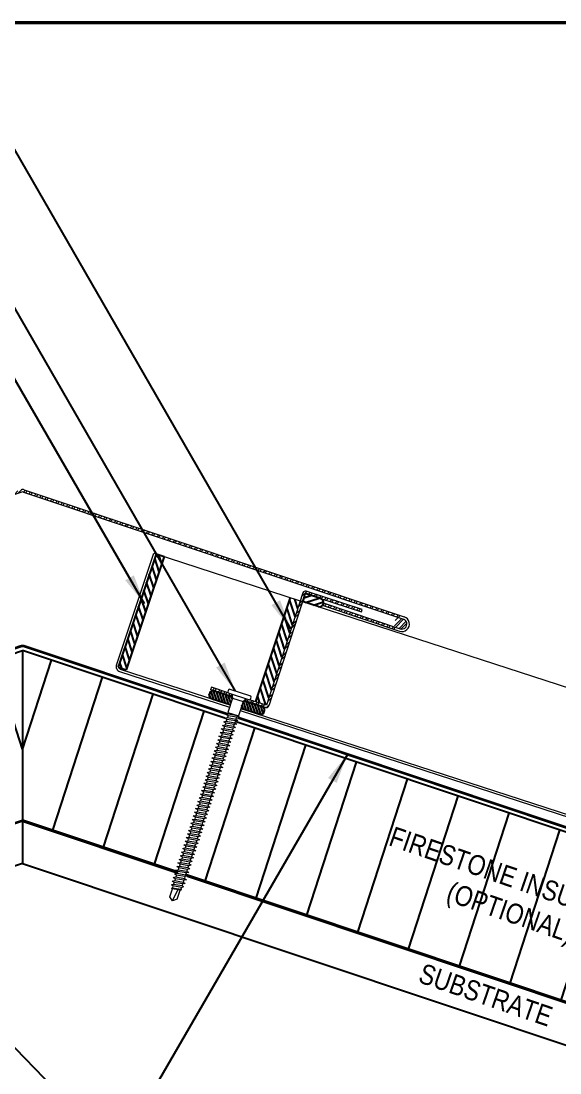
# Model space of a CAD drawing. Header units: inches. Extents: x 0 to 20, y 0 to 16.8.
# Drawn here: x 7.44 to 12.47, y 5.83 to 15.65 of the extents above; entities that cross this region are included whole.
import ezdxf
from ezdxf.enums import TextEntityAlignment as Align

# ---------------------------------------------------------------- set-up
doc = ezdxf.new("R2010")
doc.units = ezdxf.units.IN
doc.header["$MEASUREMENT"] = 0
doc.linetypes.add('HIDDEN', pattern=[0.375, 0.25, -0.125])
doc.layers.get('0').update_dxf_attribs({"linetype": 'CONTINUOUS'})
doc.layers.add('FSBP-ACCESSORY-FIRESTONE', color=7, linetype='CONTINUOUS', lineweight=9)
doc.layers.add('FSBP-TRIMS', color=7, linetype='CONTINUOUS', lineweight=9)
for name, color, linetype in [('FSBP-ANNO-NOTE', 7, 'CONTINUOUS'), ('FSBP-INSULATION', 7, 'CONTINUOUS'), ('FSBP-MEMBRANE', 7, 'CONTINUOUS'), ('FSBP-SEALANTS', 1, 'CONTINUOUS'), ('FSBP-SUBSTRATE-GENERIC', 9, 'CONTINUOUS'), ('FSBP-TTLB-BORDER', 7, 'CONTINUOUS'), ('FSBP-TTLB-TEXT', 7, 'CONTINUOUS'), ('FSBP-WALL-CURB', 9, 'CONTINUOUS')]:
    doc.layers.add(name, color=color, linetype=linetype)
doc.styles.add('ARIAL', font='arial.ttf')
doc.styles.add('ARIAL_BOLD', font='')
doc.styles.add('FSBP_ARIAL_NAR', font='ARIALN.TTF')
doc.styles.add('TXT', font='simplex.shx')
doc.styles.get('ARIAL_BOLD').set_extended_font_data('Arial Black')
doc.dimstyles.new('STANDARD$7', dxfattribs={"dimscale": 1.5, "dimtxt": 0.2, "dimasz": 0.1, "dimexe": 0.1, "dimexo": 0.125, "dimgap": 0.09, "dimtad": 0, "dimdec": 3, "dimzin": 4, "dimdsep": 46, "dimtxsty": 'TXT', "dimcen": 0.09, "dimadec": 0, "dimazin": 0, "dimtfac": 1, "dimtdec": 3, "dimtofl": 0, "dimtmove": 2, "dimatfit": 3, "dimfxl": 0, "dimtolj": 1, "dimtzin": 4, "dimarcsym": 0})
pattern_1 = [(107.9999999999999, (0.844571898989587, 2.311659614882052), (-0.04458077420133531, -0.01448517161132566), [])]

# ---------------------------------------------------------------- blocks, each defined once
blk = doc.blocks.new('A$C486F1324')
at = {"layer": 'FSBP-TTLB-BORDER', "const_width": 0.03125}
blk.add_lwpolyline([(20.01562496487846, 2.630833302549462), (20.01562496487846, 15.63083330254946), (0.01562496487845775, 15.63083330254946), (0.01562496487845775, 2.630833302549462)], dxfattribs=at)
at = {"layer": 'FSBP-TTLB-TEXT'}
for tag, height, style, p in [('MAXIMUM_WARRANTY', 0.1875, 'ARIAL_BOLD', (18.05549597262787, 2.85485773330052)), ('ACCPT_SYSTEMS', 0.21875, 'ARIAL', (12.51000666906039, 1.505833302549462))]:
    blk.add_attdef(tag, text='', height=height, dxfattribs=dict(at, style=style)).set_placement(p, align=Align.MIDDLE_LEFT)
for tag, height, style, p in [('DETAIL_DESCP_LINE_1', 0.21875, 'ARIAL_BOLD', (10.34680946719057, 2.25720148330052)), ('ISSUE_REV_DATE', 0.21875, 'ARIAL', (16.85632130115108, 1.902577359955217)), ('DETAIL_NUMBER', 0.4375, 'ARIAL', (18.9350408723662, 1.73767023330052))]:
    blk.add_attdef(tag, text='', height=height, dxfattribs=dict(at, style=style)).set_placement(p, align=Align.MIDDLE_CENTER)

msp = doc.modelspace()

# ---------------------------------------------------------------- hatches: boundary and pattern name
at = {"layer": 'FSBP-INSULATION'}
h = msp.add_hatch(dxfattribs=at)
h.set_pattern_fill('ANSI31', color=256, scale=4, angle=63, style=0)
h.set_pattern_definition([(108, (-0.1823805801920599, 0), (-0.4755282581475767, -0.1545084971874737), [])])
h.paths.add_polyline_path([(5.00860788306293, 7.373333346501441), (5.003860115155128, 7.387945473629602), (4.979249344397571, 7.392584628356103), (4.998373027794577, 7.404832992066222), (4.992885940434034, 7.421720510502806), (4.968275169676487, 7.426359665229274), (4.987398853073491, 7.438608028939388), (4.981911765712939, 7.455495547376003), (4.957300994955392, 7.460134702102472), (4.976424678352395, 7.472383065812591), (4.970937590991843, 7.489270584249203), (4.946326820234295, 7.493909738975669), (4.965450503631302, 7.506158102685789), (4.959963416270759, 7.523045621122374), (4.93535264551321, 7.527684775848845), (4.954476328910205, 7.53993313955899), (4.948989241549663, 7.556820657995573), (4.924378470792114, 7.561459812722041), (4.94350215418912, 7.57370817643216), (4.938015066828566, 7.590595694868775), (4.913404296071018, 7.595234849595241), (4.932527979468023, 7.607483213305358), (4.927040892107482, 7.624370731741944), (4.902430121349934, 7.62900988646841), (4.921553804746929, 7.64125825017856), (4.916066717386387, 7.658145768615142), (4.891455946628835, 7.662784923341611), (4.910579630025843, 7.675033287051729), (4.905092542665291, 7.69192080548834), (4.880481771907742, 7.69655996021481), (4.899605455304749, 7.708808323924926), (4.894118367944196, 7.725695842361542), (4.869507597186646, 7.73033499708801), (4.888631280583654, 7.742583360798125), (4.8831441932231, 7.759470879234744), (4.858533422465551, 7.764110033961209), (4.877657105862559, 7.776358397671327), (4.872170018502005, 7.793245916107941), (4.847559247744456, 7.797885070834411), (4.866682931141463, 7.81013343454453), (4.86119584378091, 7.827020952981141), (4.836585073023358, 7.831660107707609), (4.855708756420366, 7.843908471417727), (4.850221669059814, 7.860795989854342), (4.825610898302264, 7.865435144580811), (4.844734581699272, 7.877683508290926), (4.839247494338719, 7.894571026727542), (4.81463672358117, 7.899210181454009), (4.833760406978177, 7.911458545164128), (4.828273319617625, 7.928346063600742), (4.803662548860075, 7.93298521832721), (4.822786232257081, 7.945233582037329), (4.817299144896529, 7.96212110047394), (4.792688374138978, 7.966760255200407), (4.811812057535984, 7.979008618910527), (4.806324970175432, 7.995896137347143), (4.781714199417884, 8.00053529207361), (4.800837882814891, 8.012783655783725), (4.795350795454337, 8.029671174220345), (4.770740024696789, 8.034310328946809), (4.789863708093796, 8.046558692656928), (4.784376620733243, 8.063446211093542), (4.759765849975692, 8.06808536582001), (4.778889533372699, 8.080333729530128), (4.773402446012147, 8.09722124796674), (4.748791675254596, 8.101860402693209), (4.767915358651604, 8.114108766403326), (4.762428271291052, 8.130996284839942), (4.737817500533502, 8.13563543956641), (4.756941183930508, 8.147883803276525), (4.751454096569955, 8.164771321713143), (4.726843325812405, 8.169410476439609), (4.745967009209413, 8.181658840149726), (4.74047992184886, 8.19854635858634), (4.715869151091311, 8.20318551331281), (4.734992834488317, 8.215433877022926), (4.729505747127765, 8.23232139545954), (4.704894976370214, 8.236960550186009), (4.725626470307733, 8.250238686658427), (4.720370044496836, 8.266416301841009), (4.695759273739285, 8.271055456567476), (4.714882957136294, 8.283303820277592), (4.70939586977574, 8.300191338714207), (4.68478509901819, 8.304830493440676), (4.703908782415199, 8.317078857150793), (4.698421695054646, 8.333966375587408), (4.673810924297098, 8.338605530313876), (4.692934607694103, 8.35085389402399), (4.68744752033355, 8.367741412460607), (4.662836749576001, 8.372380567187076), (4.681960432973008, 8.384628930897193), (4.676473345612455, 8.401516449333807), (4.651862574854904, 8.406155604060277), (4.670986258251913, 8.418403967770391), (4.665499170891359, 8.435291486207007), (4.64088840013381, 8.439930640933476), (4.660012083530817, 8.452179004643593), (4.654524996170263, 8.469066523080206), (4.629914225412715, 8.473705677806674), (4.649037908809721, 8.485954041516791), (4.643550821449168, 8.502841559953406), (4.61894005069162, 8.507480714679875), (4.638063734088626, 8.519729078389993), (4.632576646728072, 8.536616596826606), (4.607965875970524, 8.541255751553077), (4.627089559367531, 8.553504115263193), (4.621602472006978, 8.570391633699806), (4.59699170124943, 8.575030788426275), (4.616115384646434, 8.587279152136393), (4.610628297285882, 8.604166670573008), (4.586017526528332, 8.608805825299472), (4.605141209925339, 8.621054189009591), (4.599654122564787, 8.637941707446206), (4.575043351807236, 8.642580862172673), (4.594167035204245, 8.654829225882793), (4.588679947843691, 8.671716744319406), (4.564069177086142, 8.676355899045877), (4.583192860483149, 8.688604262755991), (4.577705773122596, 8.705491781192606), (4.553095002365048, 8.710130935919075), (4.572218685762055, 8.722379299629193), (4.5667315984015, 8.739266818065808), (4.54212082764395, 8.743905972792273), (4.561244511040959, 8.75615433650239), (4.555757423680405, 8.773041854939008), (4.531146652922855, 8.777681009665475), (4.550270336319863, 8.789929373375593), (4.546816680311114, 8.800558633616784), (0.8216440632377222, 7.55413331160675), (0.8216440632376913, 7.028759684236785), (0.9515646222962042, 6.921129968584504), (0.7210155465544849, 6.921129968584518), (0.7124361194695463, 6.903971076098472), (0.8216440632376791, 6.813500253531426), (0.8216440632376292, 5.972394849463387)])
h.paths.add_polyline_path([(7.456113067506096, 8.192257125673173), (7.456113067506082, 9.7739955878165), (4.642155371116504, 8.83245851332772), (4.623505266437516, 8.820513467982757), (4.62899235379806, 8.80362594954617), (4.65360312455561, 8.798986794819706), (4.634479441158601, 8.786738431109587), (4.639966528519153, 8.769850912672972), (4.664577299276702, 8.765211757946501), (4.645453615879698, 8.752963394236387), (4.65094070324025, 8.736075875799772), (4.675551473997798, 8.731436721073305), (4.656427790600791, 8.719188357363189), (4.661914877961346, 8.702300838926572), (4.686525648718895, 8.697661684200103), (4.667401965321887, 8.68541332048999), (4.67288905268244, 8.668525802053368), (4.697499823439988, 8.663886647326905), (4.678376140042983, 8.651638283616787), (4.683863227403535, 8.634750765180174), (4.708473998161086, 8.630111610453703), (4.689350314764078, 8.617863246743587), (4.694837402124631, 8.600975728306974), (4.71944817288218, 8.596336573580503), (4.700324489485173, 8.584088209870387), (4.705811576845726, 8.56720069143377), (4.730422347603273, 8.562561536707303), (4.711298664206271, 8.550313172997189), (4.716785751566822, 8.533425654560569), (4.741396522324373, 8.528786499834105), (4.722272838927365, 8.516538136123987), (4.727759926287916, 8.499650617687372), (4.752370697045466, 8.495011462960903), (4.733247013648461, 8.482763099250784), (4.738734101009012, 8.465875580814176), (4.763344871766562, 8.461236426087703), (4.744221188369555, 8.448988062377587), (4.749708275730107, 8.432100543940972), (4.774319046487658, 8.427461389214502), (4.75519536309065, 8.41521302550439), (4.760682450451203, 8.39832550706777), (4.785293221208752, 8.393686352341305), (4.766169537811746, 8.381437988631188), (4.771656625172298, 8.364550470194573), (4.796267395929848, 8.359911315468104), (4.77714371253284, 8.347662951757986), (4.782630799893395, 8.330775433321374), (4.807241570650943, 8.326136278594905), (4.788117887253937, 8.313887914884788), (4.79360497461449, 8.297000396448171), (4.818215745372037, 8.292361241721704), (4.799092061975033, 8.28011287801159), (4.80480981088524, 8.262515456320937), (4.827351448002967, 8.258266335340238), (4.80822776460596, 8.24601797163012), (4.813714851966513, 8.229130453193504), (4.838325622724063, 8.22449129846704), (4.819201939327056, 8.212242934756922), (4.824689026687607, 8.195355416320307), (4.849299797445157, 8.190716261593838), (4.830176114048151, 8.17846789788372), (4.835663201408703, 8.161580379447106), (4.860273972166254, 8.156941224720635), (4.841150288769247, 8.14469286101052), (4.846637376129801, 8.127805342573907), (4.871248146887347, 8.123166187847438), (4.852124463490341, 8.110917824137319), (4.857611550850894, 8.094030305700706), (4.882222321608444, 8.08939115097424), (4.863098638211437, 8.077142787264123), (4.86858572557199, 8.060255268827508), (4.893196496329542, 8.055616114101039), (4.874072812932534, 8.043367750390921), (4.879559900293087, 8.026480231954306), (4.904170671050633, 8.021841077227837), (4.885046987653628, 8.009592713517723), (4.890534075014182, 7.992705195081106), (4.91514484577173, 7.988066040354638), (4.896021162374725, 7.975817676644521), (4.901508249735276, 7.958930158207905), (4.926119020492825, 7.954291003481439), (4.906995337095818, 7.942042639771324), (4.912482424456372, 7.925155121334707), (4.937093195213922, 7.92051596660824), (4.917969511816914, 7.908267602898121), (4.923456599177468, 7.891380084461505), (4.948067369935018, 7.886740929735036), (4.92894368653801, 7.874492566024924), (4.934430773898562, 7.857605047588308), (4.959041544656113, 7.852965892861838), (4.939917861259106, 7.840717529151722), (4.945404948619658, 7.823830010715106), (4.970015719377208, 7.819190855988641), (4.9508920359802, 7.806942492278523), (4.956379123340755, 7.790054973841907), (4.980989894098302, 7.785415819115439), (4.961866210701296, 7.773167455405322), (4.967353298061848, 7.756279936968706), (4.991964068819398, 7.751640782242236), (4.972840385422392, 7.739392418532125), (4.978327472782944, 7.722504900095507), (5.002938243540494, 7.717865745369038), (4.983814560143486, 7.705617381658922), (4.989301647504037, 7.688729863222306), (5.013912418261589, 7.684090708495842), (4.994788734864582, 7.671842344785722), (5.000275822225135, 7.654954826349109), (5.024886592982685, 7.650315671622638), (5.005762909585679, 7.638067307912522), (5.011249996946219, 7.621179789475939), (5.03586076770377, 7.61654063474947), (5.016737084306774, 7.604292271039324), (5.022224171667317, 7.58740475260274), (5.046834942424867, 7.582765597876271), (5.02771125902786, 7.570517234166153), (5.033198346388411, 7.553629715729539), (5.057809117145962, 7.548990561003069), (5.038685433748956, 7.536742197292956), (5.044172521109498, 7.519854678856371), (5.068783291867049, 7.515215524129902), (5.049659608470049, 7.502967160419754), (5.055146695830593, 7.486079641983168), (5.07975746658814, 7.481440487256701), (5.060633783191135, 7.469192123546584), (5.066120870551686, 7.452304605109968), (5.090731641309238, 7.447665450383502), (5.071607957912232, 7.435417086673386), (5.077095045272772, 7.418529568236799), (5.101705816030322, 7.413890413510333), (5.082582132633325, 7.401642049800185), (5.083624622353019, 7.398433596352211)])
h.paths.add_polyline_path([(1.51114949910527, 7.331904347465993), (4.003052022609404, 8.189935433465395), (4.216470217606441, 7.570124161644896), (1.724567694102307, 6.712093075645494)], flags=24)
h = msp.add_hatch(dxfattribs=at)
h.set_pattern_fill('ANSI31', color=256, scale=4, angle=63, style=0)
h.set_pattern_definition([(72.00000000000001, (15.09460671520423, 0), (0.4755282581475767, -0.1545084971874737), [])])
h.paths.add_polyline_path([(7.456113067506078, 8.192257125673173), (7.456113067506092, 9.7739955878165), (10.27007076389567, 8.83245851332772), (10.28872086857466, 8.820513467982757), (10.28323378121411, 8.80362594954617), (10.25862301045656, 8.798986794819706), (10.27774669385357, 8.786738431109587), (10.27225960649302, 8.769850912672972), (10.24764883573547, 8.765211757946501), (10.26677251913248, 8.752963394236387), (10.26128543177192, 8.736075875799772), (10.23667466101438, 8.731436721073305), (10.25579834441138, 8.719188357363189), (10.25031125705083, 8.702300838926572), (10.22570048629328, 8.697661684200103), (10.24482416969029, 8.68541332048999), (10.23933708232973, 8.668525802053368), (10.21472631157219, 8.663886647326905), (10.23384999496919, 8.651638283616787), (10.22836290760864, 8.634750765180174), (10.20375213685109, 8.630111610453703), (10.2228758202481, 8.617863246743587), (10.21738873288754, 8.600975728306974), (10.19277796212999, 8.596336573580503), (10.211901645527, 8.584088209870387), (10.20641455816645, 8.56720069143377), (10.1818037874089, 8.562561536707303), (10.2009274708059, 8.550313172997189), (10.19544038344535, 8.533425654560569), (10.1708296126878, 8.528786499834105), (10.18995329608481, 8.516538136123987), (10.18446620872426, 8.499650617687372), (10.15985543796671, 8.495011462960903), (10.17897912136371, 8.482763099250784), (10.17349203400316, 8.465875580814176), (10.14888126324561, 8.461236426087703), (10.16800494664262, 8.448988062377587), (10.16251785928207, 8.432100543940972), (10.13790708852452, 8.427461389214502), (10.15703077192152, 8.41521302550439), (10.15154368456097, 8.39832550706777), (10.12693291380342, 8.393686352341305), (10.14605659720043, 8.381437988631188), (10.14056950983988, 8.364550470194573), (10.11595873908233, 8.359911315468104), (10.13508242247934, 8.347662951757986), (10.12959533511878, 8.330775433321374), (10.10498456436123, 8.326136278594905), (10.12410824775824, 8.313887914884788), (10.11862116039768, 8.297000396448171), (10.09401038964014, 8.292361241721704), (10.11313407303714, 8.28011287801159), (10.10741632412693, 8.262515456320937), (10.08487468700921, 8.258266335340238), (10.10399837040621, 8.24601797163012), (10.09851128304566, 8.229130453193504), (10.07390051228811, 8.22449129846704), (10.09302419568512, 8.212242934756922), (10.08753710832457, 8.195355416320307), (10.06292633756702, 8.190716261593838), (10.08205002096402, 8.17846789788372), (10.07656293360347, 8.161580379447106), (10.05195216284592, 8.156941224720635), (10.07107584624293, 8.14469286101052), (10.06558875888237, 8.127805342573907), (10.04097798812483, 8.123166187847438), (10.06010167152183, 8.110917824137319), (10.05461458416128, 8.094030305700706), (10.03000381340373, 8.08939115097424), (10.04912749680074, 8.077142787264123), (10.04364040944018, 8.060255268827508), (10.01902963868263, 8.055616114101039), (10.03815332207964, 8.043367750390921), (10.03266623471909, 8.026480231954306), (10.00805546396154, 8.021841077227837), (10.02717914735855, 8.009592713517723), (10.02169205999799, 7.992705195081106), (9.997081289240445, 7.988066040354638), (10.01620497263745, 7.975817676644521), (10.0107178852769, 7.958930158207905), (9.98610711451935, 7.954291003481439), (10.00523079791636, 7.942042639771324), (9.999743710555801, 7.925155121334707), (9.975132939798252, 7.92051596660824), (9.994256623195259, 7.908267602898121), (9.988769535834706, 7.891380084461505), (9.964158765077157, 7.886740929735036), (9.983282448474164, 7.874492566024924), (9.977795361113612, 7.857605047588308), (9.953184590356061, 7.852965892861838), (9.972308273753068, 7.840717529151722), (9.966821186392515, 7.823830010715106), (9.942210415634968, 7.819190855988641), (9.961334099031975, 7.806942492278523), (9.95584701167142, 7.790054973841907), (9.931236240913872, 7.785415819115439), (9.950359924310877, 7.773167455405322), (9.944872836950326, 7.756279936968706), (9.920262066192777, 7.751640782242236), (9.939385749589782, 7.739392418532125), (9.93389866222923, 7.722504900095507), (9.909287891471681, 7.717865745369038), (9.928411574868688, 7.705617381658922), (9.922924487508137, 7.688729863222306), (9.898313716750586, 7.684090708495842), (9.917437400147591, 7.671842344785722), (9.911950312787038, 7.654954826349109), (9.88733954202949, 7.650315671622638), (9.906463225426496, 7.638067307912522), (9.900976138065955, 7.621179789475939), (9.876365367308404, 7.61654063474947), (9.8954890507054, 7.604292271039324), (9.890001963344858, 7.58740475260274), (9.865391192587307, 7.582765597876271), (9.884514875984316, 7.570517234166153), (9.879027788623763, 7.553629715729539), (9.854417017866211, 7.548990561003069), (9.873540701263218, 7.536742197292956), (9.868053613902676, 7.519854678856371), (9.843442843145127, 7.515215524129902), (9.862566526542125, 7.502967160419754), (9.857079439181582, 7.486079641983168), (9.832468668424035, 7.481440487256701), (9.85159235182104, 7.469192123546584), (9.846105264460487, 7.452304605109968), (9.821494493702936, 7.447665450383502), (9.840618177099943, 7.435417086673386), (9.835131089739402, 7.418529568236799), (9.810520318981851, 7.413890413510333), (9.82964400237885, 7.401642049800185), (9.828601512659155, 7.398433596352211)])
h.paths.add_polyline_path([(13.4010766359069, 7.331904347465993), (10.90917411240277, 8.189935433465395), (10.69575591740573, 7.570124161644896), (13.18765844090987, 6.712093075645494)], flags=24)
h.paths.add_polyline_path([(14.0905820717745, 6.813500253531426), (13.98137412800634, 6.903971076098077), (13.98995355509146, 6.921129968584506), (13.96066151271597, 6.921129968584504), (14.09058207177448, 7.028759684236785), (14.09058207177445, 7.55413331160675), (10.36540945470106, 8.800558633616784), (10.36195579869231, 8.789929373375593), (10.38107948208932, 8.777681009665475), (10.35646871133177, 8.773041854939008), (10.35098162397122, 8.75615433650239), (10.37010530736822, 8.743905972792273), (10.34549453661067, 8.739266818065808), (10.34000744925012, 8.722379299629193), (10.35913113264713, 8.710130935919075), (10.33452036188958, 8.705491781192606), (10.32903327452902, 8.688604262755991), (10.34815695792603, 8.676355899045877), (10.32354618716848, 8.671716744319406), (10.31805909980793, 8.654829225882793), (10.33718278320494, 8.642580862172673), (10.31257201244739, 8.637941707446206), (10.30708492508684, 8.621054189009591), (10.32620860848384, 8.608805825299472), (10.30159783772629, 8.604166670573008), (10.29611075036574, 8.587279152136393), (10.31523443376274, 8.575030788426275), (10.2906236630052, 8.570391633699806), (10.28513657564464, 8.553504115263193), (10.30426025904165, 8.541255751553077), (10.2796494882841, 8.536616596826606), (10.27416240092355, 8.519729078389993), (10.29328608432055, 8.507480714679875), (10.26867531356301, 8.502841559953406), (10.26318822620245, 8.485954041516791), (10.28231190959946, 8.473705677806674), (10.25770113884191, 8.469066523080206), (10.25221405148136, 8.452179004643593), (10.27133773487837, 8.439930640933476), (10.24672696412081, 8.435291486207007), (10.24123987676026, 8.418403967770391), (10.26036356015727, 8.406155604060277), (10.23575278939972, 8.401516449333807), (10.23026570203917, 8.384628930897193), (10.24938938543617, 8.372380567187076), (10.22477861467862, 8.367741412460607), (10.21929152731807, 8.35085389402399), (10.23841521071508, 8.338605530313876), (10.21380443995753, 8.333966375587408), (10.20831735259697, 8.317078857150793), (10.22744103599398, 8.304830493440676), (10.20283026523643, 8.300191338714207), (10.19734317787588, 8.283303820277592), (10.21646686127289, 8.271055456567476), (10.19185609051534, 8.266416301841009), (10.18659966470444, 8.250238686658427), (10.20733115864196, 8.236960550186009), (10.18272038788441, 8.23232139545954), (10.17723330052386, 8.215433877022926), (10.19635698392086, 8.20318551331281), (10.17174621316331, 8.19854635858634), (10.16625912580276, 8.181658840149726), (10.18538280919977, 8.169410476439609), (10.16077203844222, 8.164771321713143), (10.15528495108166, 8.147883803276525), (10.17440863447867, 8.13563543956641), (10.14979786372112, 8.130996284839942), (10.14431077636057, 8.114108766403326), (10.16343445975758, 8.101860402693209), (10.13882368900003, 8.09722124796674), (10.13333660163947, 8.080333729530128), (10.15246028503648, 8.06808536582001), (10.12784951427893, 8.063446211093542), (10.12236242691838, 8.046558692656928), (10.14148611031539, 8.034310328946809), (10.11687533955784, 8.029671174220345), (10.11138825219728, 8.012783655783725), (10.13051193559429, 8.00053529207361), (10.10590116483674, 7.995896137347143), (10.10041407747619, 7.979008618910527), (10.1195377608732, 7.966760255200407), (10.09492699011565, 7.96212110047394), (10.08943990275509, 7.945233582037329), (10.1085635861521, 7.93298521832721), (10.08395281539455, 7.928346063600742), (10.078465728034, 7.911458545164128), (10.097589411431, 7.899210181454009), (10.07297864067345, 7.894571026727542), (10.0674915533129, 7.877683508290926), (10.08661523670991, 7.865435144580811), (10.06200446595236, 7.860795989854342), (10.05651737859181, 7.843908471417727), (10.07564106198882, 7.831660107707609), (10.05103029123126, 7.827020952981141), (10.04554320387071, 7.81013343454453), (10.06466688726772, 7.797885070834411), (10.04005611651017, 7.793245916107941), (10.03456902914962, 7.776358397671327), (10.05369271254662, 7.764110033961209), (10.02908194178907, 7.759470879234744), (10.02359485442852, 7.742583360798125), (10.04271853782553, 7.73033499708801), (10.01810776706798, 7.725695842361542), (10.01262067970742, 7.708808323924926), (10.03174436310443, 7.69655996021481), (10.00713359234688, 7.69192080548834), (10.00164650498633, 7.675033287051729), (10.02077018838334, 7.662784923341611), (9.996159417625787, 7.658145768615142), (9.990672330265244, 7.64125825017856), (10.00979601366224, 7.62900988646841), (9.985185242904691, 7.624370731741944), (9.979698155544153, 7.607483213305358), (9.998821838941156, 7.595234849595241), (9.974211068183608, 7.590595694868775), (9.968723980823054, 7.57370817643216), (9.98784766422006, 7.561459812722041), (9.963236893462511, 7.556820657995573), (9.957749806101969, 7.53993313955899), (9.976873489498963, 7.527684775848845), (9.952262718741416, 7.523045621122374), (9.946775631380874, 7.506158102685789), (9.965899314777879, 7.493909738975669), (9.941288544020331, 7.489270584249203), (9.935801456659778, 7.472383065812591), (9.954925140056783, 7.460134702102472), (9.930314369299236, 7.455495547376003), (9.924827281938683, 7.438608028939388), (9.943950965335688, 7.426359665229274), (9.91934019457814, 7.421720510502806), (9.913853107217598, 7.404832992066222), (9.932976790614603, 7.392584628356103), (9.908366019857047, 7.387945473629602), (9.903618251949244, 7.373333346501441), (14.09058207177454, 5.972394849463387)])
at = {"layer": 'FSBP-SEALANTS'}
h = msp.add_hatch(dxfattribs=at)
h.set_pattern_fill('ANSI31', color=256, scale=0.375, angle=63, style=0)
h.set_pattern_definition(pattern_1)
h.paths.add_polyline_path([(8.77637954756415, 10.64895311287153), (8.701218539271665, 10.67410163445525), (8.351739219341315, 9.629618046189828, 0.1297595149704139), (8.350964419585932, 9.61767964353154), (8.423229864018923, 9.593499964062525)])
h = msp.add_hatch(dxfattribs=at)
h.set_pattern_fill('ANSI31', color=256, scale=0.375, angle=63, style=0)
h.set_pattern_definition(pattern_1)
h.paths.add_polyline_path([(10.04592067891026, 10.23718142372013), (9.952245296557864, 10.26761840049856), (9.627506092971633, 9.297075225927317), (9.729675361974614, 9.263878418078535)])
h = msp.add_hatch(dxfattribs=at)
h.set_pattern_fill('ANSI31', color=256, scale=0.375, angle=153, style=0)
h.set_pattern_definition([(198, (1.930795864724137, 1.949923400090293), (0.01448517161132565, -0.04458077420133532), [])])
h.paths.add_polyline_path([(10.23646878294427, 10.25746261007169), (10.09236728194143, 10.30428402600423), (10.06821106601092, 10.22993883791446), (10.21231256701377, 10.18311742198191, 1)])
h = msp.add_hatch(dxfattribs=at)
h.set_pattern_fill('ANSI31', color=256, scale=0.1875, angle=63, style=0)
h.set_pattern_definition([(107.9999999999999, (0.844571898989587, 2.311659614882052), (-0.02229038710066766, -0.007242585805662828), [])])
h.paths.add_polyline_path([(9.41231866063194, 9.330028392255395), (9.4103673567596, 9.342984232257146), (9.246763549822738, 9.396142331509617, 0.9317709581259299), (9.21800075961497, 9.323293910134682), (9.39178373760426, 9.26682839771595)])
h.paths.add_polyline_path([(9.521988257631861, 9.306942853600818), (9.512625402584945, 9.297436756129906), (9.492090479557266, 9.234236761590461), (9.660942483037116, 9.179373419911473, 1), (9.684552916985137, 9.254256149503052)])
at = {"layer": 'FSBP-TRIMS'}
h = msp.add_hatch(dxfattribs=at)
h.set_pattern_fill('STEEL', color=256, scale=0.375, style=0)
h.set_pattern_definition([(45, (-0.1823805801920599, 0), (-0.03314563036811941, 0.03314563036811942), []), (45, (-0.1823805801920599, 0.0234375), (-0.03314563036811941, 0.03314563036811942), [])])
h.paths.add_polyline_path([(7.448675638899378, 11.2518767917774, -0.162874214063546), (7.463550496112777, 11.25187679177741), (11.00858009110336, 10.06561994039606, -1.000331009470381), (10.97883826052198, 9.976712763617211), (10.26755874612749, 10.21472493660161), (10.26015177881788, 10.19248860881766), (10.97139841137484, 9.954487438930437, 0.0001369935499139377), (10.97143495035178, 9.954475215156215, 0.9999685445748712), (11.01601702130576, 10.08784624312922, 44434.49353561601), (11.01602302419261, 10.08784423602772, 3.635347183284996e-05), (11.01601332735092, 10.08784747792683), (7.470987924719497, 11.27410292643843, 0.1628742140635666), (7.441238210292692, 11.27410292643844), (3.896212807381554, 10.08784747783324, 1.000279193253895), (3.940828914163352, 9.954487837584457, -5.391978955491086e-05), (3.940814533103187, 9.954483025043025), (4.652074356194295, 10.19248860881767), (4.644667388884686, 10.2147249366016), (3.933387873896923, 9.976712763418687, -1.000331008666499), (3.903646043566257, 10.06561994028143)])
h = msp.add_hatch(dxfattribs=at)
h.set_pattern_fill('STEEL', color=256, scale=0.375, style=0)
h.set_pattern_definition([(45.00000000000001, (1.930795864724137, 1.949923400090293), (-0.03314563036811941, 0.03314563036811942), []), (45.00000000000001, (1.930795864724137, 1.973360900090293), (-0.03314563036811941, 0.03314563036811942), [])])
h.paths.add_polyline_path([(10.09236728194143, 10.30428402600423), (10.61619137880712, 10.13408325957116), (10.62343396461278, 10.15637364667183), (10.09960986774709, 10.32657441310489, 0.4142135623731201), (10.07007689484075, 10.31152661180988), (9.729675361974614, 9.263878418078535), (9.573642652269942, 9.314576518718171), (9.540207071618935, 9.32544039742667), (9.521819292262943, 9.30677130322883), (9.722432776168949, 9.241588030977868, 0.4142135623731059), (9.751965749075278, 9.256635832272872)])
h.paths.add_polyline_path([(9.406464749014933, 9.36889591226065), (9.373029168363932, 9.37975979096914), (9.216996458659255, 9.430457891608777), (9.209753872853595, 9.408167504508109), (9.4103673567596, 9.342984232257146)])

# ---------------------------------------------------------------- linework, layer by layer
for p, q in [((7.456113067506081, 9.7739955878165), (7.456113067506088, 8.310963547936396)), ((7.456113067506081, 9.526942572059127), (7.456113067506074, 8.3109635479364))]:
    msp.add_line(p, q)
at = {"layer": 'FSBP-ACCESSORY-FIRESTONE'}
for p, q in [((10.26755874612749, 10.2147249366016), (10.26015177881788, 10.19248860881766)), ((9.412318660631936, 9.330028392255397), (9.36886314579796, 9.196286069651391)), ((9.40646474901493, 9.368895912260648), (9.412318660631936, 9.330028392255397)), ((9.412318660631936, 9.330028392255397), (9.512625402584941, 9.297436756129914)), ((9.512625402584941, 9.297436756129914), (9.540207071618934, 9.32544039742667)), ((9.512625402584941, 9.297436756129914), (9.469169887750962, 9.163694433525908)), ((9.361448265447004, 9.130802408902387), (9.355961178086462, 9.113914890465802)), ((9.3724224401681, 9.164577445775587), (9.366935352807555, 9.147689927339004)), ((9.36886314579796, 9.196286069651391), (9.377909527528642, 9.181464964212173)), ((9.451144457646295, 9.15088086960501), (9.445657370285751, 9.13399335116842)), ((9.328525741283729, 9.029477298282817), (9.323038653923176, 9.012589779846206)), ((9.339499916004826, 9.063252335156019), (9.334012828644273, 9.046364816719407)), ((9.35047409072592, 9.097027372029219), (9.344987003365366, 9.080139853592602)), ((9.41822193348302, 9.049555758985441), (9.412734846122467, 9.032668240548825)), ((9.429196108204113, 9.083330795858636), (9.423709020843562, 9.066443277422023)), ((9.440170282925202, 9.11710583273181), (9.434683195564658, 9.100218314295226)), ((9.306577391841538, 8.961927224536417), (9.301090304480985, 8.945039706099802)), ((9.317551566562635, 8.995702261409619), (9.31206447920208, 8.978814742973002)), ((9.317551566562635, 8.995702261409619), (9.31206447920208, 8.978814742973002)), ((9.385299409319732, 8.948230648365836), (9.379812321959182, 8.931343129929225)), ((9.39627358404083, 8.98200568523904), (9.390786496680276, 8.965118166802425)), ((9.39627358404083, 8.98200568523904), (9.390786496680276, 8.965118166802425)), ((9.407247758761924, 9.01578072211224), (9.40176067140137, 8.998893203675623)), ((9.273654867678253, 8.860602113916823), (9.2681677803177, 8.843714595480202)), ((9.284629042399347, 8.894377150790017), (9.279141955038792, 8.877489632353402)), ((9.295603217120444, 8.928152187663217), (9.290116129759891, 8.911264669226606)), ((9.352376885156449, 8.84690553774624), (9.346889797795896, 8.830018019309623)), ((9.363351059877543, 8.880680574619438), (9.357863972516991, 8.863793056182825)), ((9.374325234598638, 8.914455611492642), (9.368838147238085, 8.897568093056025)), ((9.240732343514967, 8.75927700329722), (9.23524525615441, 8.742389484860604)), ((9.25170651823606, 8.793052040170418), (9.24621943087551, 8.776164521733804)), ((9.262680692957158, 8.82682707704362), (9.257193605596605, 8.809939558607002)), ((9.319454360993161, 8.745580427126638), (9.31396727363261, 8.728692908690023)), ((9.330428535714258, 8.77935546399984), (9.324941448353702, 8.762467945563227)), ((9.341402710435354, 8.813130500873038), (9.3359156230748, 8.796242982436425)), ((9.20780981935168, 8.657951892677616), (9.202322731991128, 8.641064374241004)), ((9.218783994072774, 8.69172692955082), (9.213296906712223, 8.674839411114204)), ((9.229758168793872, 8.725501966424021), (9.224271081433319, 8.7086144479874)), ((9.286531836829877, 8.644255316507039), (9.281044749469324, 8.627367798070425)), ((9.297506011550972, 8.67803035338024), (9.292018924190419, 8.661142834943623)), ((9.308480186272066, 8.71180539025344), (9.302993098911513, 8.694917871816823)), ((9.17672576727856, 8.55630691254975), (9.171238679918009, 8.539419394113137)), ((9.18586146990949, 8.59040181893122), (9.180374382548937, 8.573514300494603)), ((9.196835644630585, 8.62417685580442), (9.191348557270032, 8.607289337367806)), ((9.255447784756756, 8.542610336379171), (9.249960697396205, 8.52572281794256)), ((9.264583487387684, 8.576705242760639), (9.259096400027131, 8.559817724324024)), ((9.275557662108781, 8.61048027963384), (9.270070574748228, 8.593592761197224)), ((9.143803243115276, 8.454981801930154), (9.138316155754723, 8.438094283493538)), ((9.154777417836371, 8.488756838803353), (9.149290330475818, 8.471869320366736)), ((9.165751592557466, 8.522531875676556), (9.160264505196913, 8.50564435723994)), ((9.222525260593471, 8.441285225759572), (9.217038173232918, 8.424397707322957)), ((9.233499435314567, 8.475060262632777), (9.228012347954014, 8.458172744196157)), ((9.24447361003566, 8.508835299505973), (9.23898652267511, 8.491947781069356)), ((9.11088071895199, 8.353656691310555), (9.105393631591436, 8.336769172873938)), ((9.121854893673085, 8.387431728183753), (9.116367806312532, 8.370544209747138)), ((9.13282906839418, 8.421206765056953), (9.127341981033627, 8.404319246620336)), ((9.20057691115128, 8.373735152013174), (9.195089823790727, 8.35684763357656)), ((9.211551085872376, 8.407510188886373), (9.206063998511823, 8.390622670449762)), ((9.077958194788701, 8.252331580690955), (9.07247110742815, 8.235444062254338)), ((9.088932369509799, 8.286106617564153), (9.083445282149246, 8.269219099127538)), ((9.099906544230894, 8.319881654437355), (9.09441945687034, 8.30299413600074)), ((9.167654386987994, 8.272410041393574), (9.162167299627441, 8.25552252295696)), ((9.17862856170909, 8.306185078266772), (9.173141474348537, 8.289297559830159)), ((9.189602736430185, 8.339960115139974), (9.184115649069632, 8.323072596703357)), ((9.045035670625417, 8.151006470071355), (9.039548583264864, 8.134118951634736)), ((9.056009845346512, 8.184781506944553), (9.05052275798596, 8.167893988507938)), ((9.066984020067608, 8.218556543817751), (9.061496932707055, 8.20166902538114)), ((9.134731862824708, 8.171084930773972), (9.129244775464155, 8.154197412337359)), ((9.145706037545803, 8.204859967647176), (9.14021895018525, 8.187972449210555)), ((9.156680212266899, 8.238635004520372), (9.151193124906346, 8.221747486083757)), ((9.01211314646213, 8.049681359451753), (9.006626059101578, 8.03279384101514)), ((9.023087321183226, 8.083456396324951), (9.017600233822673, 8.066568877888338)), ((9.034061495904322, 8.117231433198153), (9.02857440854377, 8.10034391476154)), ((9.101809338661422, 8.069759820154376), (9.096322251300869, 8.052872301717755)), ((9.112783513382517, 8.103534857027574), (9.107296426021964, 8.086647338590957)), ((9.123757688103613, 8.137309893900772), (9.11827060074306, 8.120422375464159)), ((8.99016479701994, 7.982131285705353), (8.98467770965939, 7.96524376726874)), ((9.001138971741035, 8.015906322578553), (8.995651884380482, 7.999018804141937)), ((9.068886814498137, 7.968434709534776), (9.063399727137593, 7.951547191098193)), ((9.079860989219231, 8.00220974640797), (9.074373901858678, 7.985322227971359)), ((9.090835163940326, 8.035984783281172), (9.085348076579773, 8.019097264844559)), ((8.957242272856664, 7.880806175085787), (8.951755185496111, 7.863918656649169)), ((8.96821644757775, 7.914581211958954), (8.962729360217207, 7.897693693522374)), ((8.979190622298846, 7.948356248832152), (8.973703534938302, 7.931468730395569)), ((9.03596429033486, 7.867109598915203), (9.030477202974318, 7.850222080478622)), ((9.046938465055955, 7.900884635788408), (9.041451377695402, 7.883997117351791)), ((9.05791263977704, 7.934659672661576), (9.052425552416498, 7.917772154224989)), ((8.924319748693387, 7.779481064466216), (8.918832661332836, 7.762593546029601)), ((8.935293923414473, 7.813256101339384), (8.92980683605393, 7.796368582902801)), ((8.946268098135567, 7.847031138212586), (8.940781010775025, 7.830143619775999)), ((9.003041766171584, 7.765784488295635), (8.997554678811033, 7.748896969859018)), ((9.014015940892682, 7.799559525168835), (9.008528853532127, 7.782672006732223)), ((9.024990115613765, 7.833334562042007), (9.019503028253222, 7.816447043605418)), ((8.891397224530113, 7.678155953846645), (8.88591013716956, 7.66126843541003)), ((8.902371399251198, 7.711930990719816), (8.896884311890656, 7.695043472283233)), ((8.913345573972293, 7.745706027593016), (8.907858486611747, 7.728818509156429)), ((8.970119242008307, 7.664459377676067), (8.964632154647756, 7.647571859239449)), ((8.981093416729394, 7.698234414549233), (8.975606329368851, 7.68134689611265)), ((8.992067591450489, 7.732009451422435), (8.986580504089947, 7.715121932985852)), ((8.858474700366836, 7.576830843227077), (8.852987613006285, 7.55994332479046)), ((8.869448875087922, 7.610605880100247), (8.863961787727376, 7.593718361663662)), ((8.880423049809018, 7.644380916973446), (8.874935962448472, 7.627493398536862)), ((8.937196717845033, 7.563134267056498), (8.93170963048448, 7.546246748619879)), ((8.948170892566118, 7.596909303929664), (8.942683805205576, 7.580021785493082)), ((8.959145067287213, 7.630684340802866), (8.953657979926671, 7.613796822366282)), ((8.830094144340213, 7.475263471313809), (8.85461751474147, 7.55073864467381)), ((8.855381815959841, 7.439322907117067), (8.830094144340213, 7.475263471313809)), ((8.855381815959841, 7.439322907117067), (8.903379674076568, 7.542254682359721)), ((8.896965305642217, 7.453535713896823), (8.924592641388749, 7.538563910299953)), ((8.896965305642217, 7.453535713896823), (8.855381815959841, 7.439322907117067))]:
    msp.add_line(p, q, dxfattribs=at)
msp.add_lwpolyline([(9.573642652269937, 9.314576518718177, 0.375321302791409), (9.584506530978434, 9.348012099369178), (9.584506530978434, 9.348012099369178), (9.383893047072425, 9.413195371620143), (9.383893047072423, 9.413195371620144, 0.3753213027914651), (9.373029168363928, 9.379759790969143)], format="xyb", close=True, dxfattribs=at)
for points in [[(9.342324582049997, 9.143050772612506), (9.366935352807555, 9.147689927339004), (9.445657370285751, 9.13399335116842), (9.464781053682753, 9.121744987458278), (9.440170282925202, 9.11710583273181), (9.361448265447004, 9.130802408902387)], [(9.353298756771093, 9.176825809485706), (9.377909527528642, 9.181464964212173), (9.456631545006836, 9.167768388041594), (9.475755228403845, 9.155520024331476), (9.451144457646295, 9.15088086960501), (9.3724224401681, 9.164577445775587)], [(9.309402057886722, 9.041725661992938), (9.334012828644273, 9.046364816719407), (9.412734846122467, 9.032668240548825), (9.431858529519474, 9.020419876838709), (9.407247758761924, 9.01578072211224), (9.328525741283729, 9.029477298282817)], [(9.320376232607817, 9.075500698866136), (9.344987003365366, 9.080139853592602), (9.423709020843562, 9.066443277422023), (9.442832704240569, 9.054194913711905), (9.41822193348302, 9.049555758985441), (9.339499916004826, 9.063252335156019)], [(9.331350407328912, 9.109275735739336), (9.355961178086462, 9.113914890465802), (9.434683195564658, 9.100218314295226), (9.453806878961664, 9.087969950585107), (9.429196108204113, 9.083330795858636), (9.35047409072592, 9.097027372029219)], [(9.276479533723435, 8.940400551373337), (9.301090304480985, 8.945039706099802), (9.379812321959182, 8.931343129929225), (9.398936005356187, 8.919094766219107), (9.374325234598638, 8.914455611492642), (9.295603217120444, 8.928152187663217)], [(9.28745370844453, 8.974175588246535), (9.31206447920208, 8.978814742973002), (9.390786496680276, 8.965118166802425), (9.409910180077283, 8.952869803092305), (9.385299409319732, 8.948230648365836), (9.306577391841538, 8.961927224536417)], [(9.298427883165628, 9.007950625119737), (9.323038653923176, 9.012589779846206), (9.40176067140137, 8.998893203675623), (9.420884354798378, 8.98664483996551), (9.39627358404083, 8.98200568523904), (9.317551566562635, 8.995702261409619)], [(9.298427883165628, 9.007950625119737), (9.323038653923176, 9.012589779846206), (9.40176067140137, 8.998893203675623), (9.420884354798378, 8.98664483996551), (9.39627358404083, 8.98200568523904), (9.317551566562635, 8.995702261409619)], [(9.24355700956015, 8.839075440753735), (9.2681677803177, 8.843714595480202), (9.346889797795896, 8.830018019309623), (9.366013481192901, 8.817769655599506), (9.341402710435354, 8.813130500873038), (9.262680692957158, 8.82682707704362)], [(9.254531184281245, 8.872850477626935), (9.279141955038792, 8.877489632353402), (9.357863972516991, 8.863793056182825), (9.376987655913997, 8.851544692472709), (9.352376885156449, 8.84690553774624), (9.273654867678253, 8.860602113916823)], [(9.26550535900234, 8.906625514500137), (9.290116129759891, 8.911264669226606), (9.368838147238085, 8.897568093056025), (9.387961830635092, 8.885319729345907), (9.363351059877543, 8.880680574619438), (9.284629042399347, 8.894377150790017)], [(9.210634485396863, 8.737750330134137), (9.23524525615441, 8.742389484860604), (9.31396727363261, 8.728692908690023), (9.333090957029615, 8.716444544979911), (9.308480186272066, 8.71180539025344), (9.229758168793872, 8.725501966424021)], [(9.221608660117958, 8.771525367007335), (9.24621943087551, 8.776164521733804), (9.324941448353702, 8.762467945563227), (9.34406513175071, 8.750219581853107), (9.319454360993161, 8.745580427126638), (9.240732343514967, 8.75927700329722)], [(9.232582834839054, 8.805300403880537), (9.257193605596605, 8.809939558607002), (9.3359156230748, 8.796242982436425), (9.355039306471806, 8.783994618726307), (9.330428535714258, 8.77935546399984), (9.25170651823606, 8.793052040170418)], [(9.177711961233577, 8.636425219514539), (9.202322731991128, 8.641064374241004), (9.281044749469324, 8.627367798070425), (9.300168432866329, 8.615119434360308), (9.275557662108781, 8.61048027963384), (9.196835644630585, 8.62417685580442)], [(9.188686135954672, 8.670200256387735), (9.213296906712223, 8.674839411114204), (9.292018924190419, 8.661142834943623), (9.311142607587424, 8.648894471233506), (9.286531836829877, 8.644255316507039), (9.20780981935168, 8.657951892677616)], [(9.199660310675768, 8.703975293260935), (9.224271081433319, 8.7086144479874), (9.302993098911513, 8.694917871816823), (9.32211678230852, 8.68266950810671), (9.297506011550972, 8.67803035338024), (9.218783994072774, 8.69172692955082)], [(9.14662790916046, 8.534780239386674), (9.171238679918009, 8.539419394113137), (9.249960697396205, 8.52572281794256), (9.269084380793212, 8.51347445423244), (9.24447361003566, 8.508835299505973), (9.165751592557466, 8.522531875676556)], [(9.157602083881553, 8.568555276259868), (9.182212854639102, 8.57319443098634), (9.2609348721173, 8.559497854815756), (9.280058555514305, 8.547249491105639), (9.255447784756756, 8.542610336379171), (9.17672576727856, 8.55630691254975)], [(9.166737786512483, 8.602650182641334), (9.191348557270032, 8.607289337367806), (9.270070574748228, 8.593592761197224), (9.289194258145233, 8.58134439748711), (9.264583487387684, 8.576705242760639), (9.18586146990949, 8.59040181893122)], [(9.12467955971827, 8.467230165640268), (9.149290330475818, 8.471869320366736), (9.228012347954014, 8.458172744196157), (9.24713603135102, 8.445924380486044), (9.222525260593471, 8.441285225759572), (9.143803243115276, 8.454981801930154)], [(9.135653734439362, 8.501005202513472), (9.160264505196913, 8.50564435723994), (9.23898652267511, 8.491947781069356), (9.258110206072116, 8.479699417359239), (9.233499435314567, 8.475060262632777), (9.154777417836371, 8.488756838803353)], [(9.09175703555498, 8.365905055020669), (9.116367806312532, 8.370544209747138), (9.195089823790727, 8.35684763357656), (9.214213507187733, 8.344599269866443), (9.189602736430185, 8.339960115139974), (9.11088071895199, 8.353656691310555)], [(9.10273121027608, 8.39968009189387), (9.127341981033627, 8.404319246620336), (9.206063998511823, 8.390622670449762), (9.225187681908828, 8.378374306739644), (9.20057691115128, 8.373735152013174), (9.121854893673085, 8.387431728183753)], [(9.113705384997171, 8.433455128767068), (9.138316155754723, 8.438094283493538), (9.217038173232918, 8.424397707322957), (9.236161856629924, 8.412149343612839), (9.211551085872376, 8.407510188886373), (9.13282906839418, 8.421206765056953)], [(9.058834511391696, 8.264579944401072), (9.083445282149246, 8.269219099127538), (9.162167299627441, 8.25552252295696), (9.18129098302445, 8.243274159246841), (9.156680212266899, 8.238635004520372), (9.077958194788701, 8.252331580690955)], [(9.069808686112793, 8.298354981274269), (9.09441945687034, 8.30299413600074), (9.173141474348537, 8.289297559830159), (9.192265157745545, 8.27704919612004), (9.167654386987994, 8.272410041393574), (9.088932369509799, 8.286106617564153)], [(9.080782860833887, 8.332130018147467), (9.105393631591436, 8.336769172873938), (9.184115649069632, 8.323072596703357), (9.203239332466637, 8.310824232993243), (9.17862856170909, 8.306185078266772), (9.099906544230894, 8.319881654437355)], [(9.025911987228412, 8.16325483378147), (9.05052275798596, 8.167893988507938), (9.129244775464155, 8.154197412337359), (9.148368458861162, 8.141949048627243), (9.123757688103613, 8.137309893900772), (9.045035670625417, 8.151006470071355)], [(9.036886161949505, 8.197029870654667), (9.061496932707055, 8.20166902538114), (9.14021895018525, 8.187972449210555), (9.159342633582256, 8.175724085500443), (9.134731862824708, 8.171084930773972), (9.056009845346512, 8.184781506944553)], [(9.0478603366706, 8.23080490752787), (9.07247110742815, 8.235444062254338), (9.151193124906346, 8.221747486083757), (9.170316808303355, 8.209499122373643), (9.145706037545803, 8.204859967647176), (9.066984020067608, 8.218556543817751)], [(8.992989463065125, 8.061929723161867), (9.017600233822673, 8.066568877888338), (9.096322251300869, 8.052872301717755), (9.115445934697876, 8.040623938007641), (9.090835163940326, 8.035984783281172), (9.01211314646213, 8.049681359451753)], [(9.003963637786219, 8.095704760035071), (9.02857440854377, 8.10034391476154), (9.107296426021964, 8.086647338590957), (9.126420109418973, 8.074398974880843), (9.101809338661422, 8.069759820154376), (9.023087321183226, 8.083456396324951)], [(9.014937812507316, 8.12947979690827), (9.039548583264864, 8.134118951634736), (9.11827060074306, 8.120422375464159), (9.137394284140067, 8.108174011754041), (9.112783513382517, 8.103534857027574), (9.034061495904322, 8.117231433198153)], [(8.960066938901837, 7.960604612542271), (8.98467770965939, 7.96524376726874), (9.063399727137593, 7.951547191098193), (9.08252341053459, 7.939298827388042), (9.05791263977704, 7.934659672661576), (8.979190622298846, 7.948356248832152)], [(8.971041113622931, 7.994379649415471), (8.995651884380482, 7.999018804141937), (9.074373901858678, 7.985322227971359), (9.093497585255683, 7.973073864261242), (9.068886814498137, 7.968434709534776), (8.99016479701994, 7.982131285705353)], [(8.98201528834403, 8.028154686288671), (9.006626059101578, 8.03279384101514), (9.085348076579773, 8.019097264844559), (9.104471759976782, 8.00684890113444), (9.079860989219231, 8.00220974640797), (9.001138971741035, 8.015906322578553)], [(8.92714441473856, 7.8592795019227), (8.951755185496111, 7.863918656649169), (9.030477202974318, 7.850222080478622), (9.049600886371316, 7.837973716768474), (9.024990115613765, 7.833334562042007), (8.946268098135567, 7.847031138212586)], [(8.938118589459656, 7.893054538795905), (8.962729360217207, 7.897693693522374), (9.041451377695402, 7.883997117351791), (9.060575061092411, 7.871748753641672), (9.03596429033486, 7.867109598915203), (8.957242272856664, 7.880806175085787)], [(8.949092764180751, 7.926829575669101), (8.973703534938302, 7.931468730395569), (9.052425552416498, 7.917772154224989), (9.071549235813507, 7.90552379051487), (9.046938465055955, 7.900884635788408), (8.96821644757775, 7.914581211958954)], [(8.894221890575285, 7.75795439130313), (8.918832661332836, 7.762593546029601), (8.997554678811033, 7.748896969859018), (9.016678362208037, 7.736648606148908), (8.992067591450489, 7.732009451422435), (8.913345573972293, 7.745706027593016)], [(8.905196065296382, 7.791729428176332), (8.92980683605393, 7.796368582902801), (9.008528853532127, 7.782672006732223), (9.027652536929132, 7.770423643022102), (9.003041766171584, 7.765784488295635), (8.924319748693387, 7.779481064466216)], [(8.916170240017475, 7.825504465049532), (8.940781010775025, 7.830143619775999), (9.019503028253222, 7.816447043605418), (9.038626711650227, 7.8041986798953), (9.014015940892682, 7.799559525168835), (8.935293923414473, 7.813256101339384)], [(8.861299366412009, 7.656629280683562), (8.88591013716956, 7.66126843541003), (8.964632154647756, 7.647571859239449), (8.983755838044761, 7.635323495529335), (8.959145067287213, 7.630684340802866), (8.880423049809018, 7.644380916973446)], [(8.872273541133106, 7.690404317556762), (8.896884311890656, 7.695043472283233), (8.975606329368851, 7.68134689611265), (8.994730012765856, 7.669098532402533), (8.970119242008307, 7.664459377676067), (8.891397224530113, 7.678155953846645)], [(8.8832477158542, 7.724179354429968), (8.907858486611747, 7.728818509156429), (8.986580504089947, 7.715121932985852), (9.005704187486952, 7.702873569275734), (8.981093416729394, 7.698234414549233), (8.902371399251198, 7.711930990719816)], [(8.843415631012174, 7.557148171865766), (8.852987613006285, 7.55994332479046), (8.93170963048448, 7.546246748619879), (8.938538068798321, 7.540598142326301), (8.928966086804214, 7.537802989401605), (8.850244069326017, 7.551499565572184)], [(8.844817823739152, 7.588128055814241), (8.863961787727376, 7.593718361663662), (8.942683805205576, 7.580021785493082), (8.956340681833264, 7.568724572905916), (8.937196717845033, 7.563134267056498), (8.858474700366836, 7.576830843227077)], [(8.850325191690914, 7.622854243810362), (8.874935962448472, 7.627493398536862), (8.953657979926671, 7.613796822366282), (8.972781663323666, 7.601548458656133), (8.948170892566118, 7.596909303929664), (8.869448875087922, 7.610605880100247)]]:
    msp.add_lwpolyline(points, close=True, dxfattribs=at)
msp.add_lwpolyline([(9.36886314579796, 9.196286069651391), (9.469169887750962, 9.163694433525908)], dxfattribs=at)
at = {"layer": 'FSBP-INSULATION'}
for p, q in [((5.548650415023144, 9.135767512170704), (7.456113067506081, 9.7739955878165)), ((7.456113067506081, 9.7739955878165), (7.456113067506095, 8.192257125673173)), ((9.342889266612548, 9.142689102647571), (7.456113067506093, 9.7739955878165)), ((14.09058207177445, 7.554133311606751), (9.438128684594158, 9.110822439158829)), ((6.01090539245992, 7.708697401894256), (7.456113067506095, 8.192257125673173)), ((8.901320742552254, 7.708697401894256), (7.456113067506079, 8.192257125673173)), ((14.09058207177454, 5.972394849463387), (8.976337481842343, 7.683597152043482))]:
    msp.add_line(p, q, dxfattribs=at)
at = {"layer": 'FSBP-MEMBRANE', "linetype": 'HIDDEN', "const_width": 0.02499999999999999}
msp.add_lwpolyline([(9.367794984451319, 9.179558362798286), (7.475944608531409, 9.812562643779335, 0.1628603417903507), (7.436281526480771, 9.812562643779334), (5.544431150560858, 9.179558362798284)], format="xyb", dxfattribs=at)
msp.add_lwpolyline([(14.09058207177445, 7.599335908375111), (9.461993119005758, 9.148040107870543)], dxfattribs=at)
at = {"layer": 'FSBP-SEALANTS'}
for p, q in [((8.701218539271657, 10.67410163445525), (8.348068855726439, 9.618648485646245)), ((8.776599015387141, 10.64960903305392), (8.423229864018921, 9.593499964062522)), ((8.776379547564126, 10.64895311287153), (8.701218539271636, 10.67410163445526)), ((9.952245296557862, 10.26761840049857), (9.627506092971636, 9.297075225927317)), ((10.21231256701377, 10.18311742198192), (10.06821106601092, 10.22993883791446)), ((10.0866432961479, 10.28666740916048), (10.06946722848475, 10.23533355401654)), ((10.23646878294428, 10.25746261007169), (10.09236728194143, 10.30428402600423)), ((8.348068855726439, 9.618648485646245), (8.423229864018921, 9.593499964062522)), ((9.246763549822617, 9.39614233150966), (9.41034604237877, 9.343125750813899)), ((9.391718697304682, 9.26662822425669), (9.223153115874297, 9.321259601918173)), ((9.660290839112768, 9.179585151857419), (9.492049736494181, 9.234111367335968)), ((9.521988257631861, 9.306942853600818), (9.684552916985137, 9.254256149503052))]:
    msp.add_line(p, q, dxfattribs=at)
for centre, radius, start, end in [((10.22439067497902, 10.2202900160268), 0.03908557841514072, 252.0000000000006, 72.00000000000048), ((9.234958332848379, 9.358700966713938), 0.03925836147338346, 71.49999999992446, 252.5000000000014), ((9.672747700011108, 9.21681478470727), 0.03925836147338346, 251.5, 72.50000000007672)]:
    msp.add_arc(centre, radius, start, end, dxfattribs=at)
at = {"layer": 'FSBP-SUBSTRATE-GENERIC'}
msp.add_line((7.456113067506089, 8.18302851856992), (7.456113067506087, 7.787593903034081), dxfattribs=at)
at = {"layer": 'FSBP-TRIMS'}
for p, q in [((7.448675638899378, 11.2518767917774), (3.903646043566257, 10.06561994028143)), ((7.463550496112797, 11.2518767917774), (11.00858009110336, 10.06561994039606)), ((7.470987924719497, 11.27410292643843), (11.01601332735092, 10.08784747792683)), ((8.330702017550387, 9.637654246891158), (8.679818952824338, 10.68105478158323)), ((8.351739219341304, 9.629618046189828), (8.701218539271636, 10.67410163445526)), ((8.679818952824338, 10.68105478158323), (10.04592067891026, 10.23718142372013)), ((10.07007689484076, 10.3115266118099), (9.729675361974614, 9.263878418078535)), ((10.62343396461278, 10.15637364667183), (10.09960986774709, 10.32657441310489)), ((10.09236728194143, 10.30428402600425), (9.751965749075278, 9.256635832272872)), ((10.06821106601092, 10.22993883791446), (14.09058207177437, 8.922991272585728)), ((10.09236728194143, 10.30428402600423), (10.61619137880712, 10.13408325957116)), ((10.26755874612749, 10.2147249366016), (10.97883826052198, 9.976712763617211)), ((10.26015177881788, 10.19248860881766), (10.97139841137484, 9.954487438930437)), ((10.61619137880712, 10.13408325957116), (10.62343396461278, 10.15637364667183)), ((10.61633623052323, 10.13452906731317), (10.62328911289668, 10.15592783892982)), ((8.360669517276854, 9.578199816920831), (9.384830855230831, 9.245429626099314)), ((8.366722969204535, 9.59989083120466), (9.39178373760426, 9.266828397715946)), ((9.216996458659253, 9.430457891608777), (9.209753872853597, 9.408167504508109)), ((9.373029168363932, 9.379759790969137), (9.216996458659253, 9.430457891608777)), ((9.4103673567596, 9.342984232257146), (9.209753872853597, 9.408167504508109)), ((9.492090479557266, 9.234236761590461), (14.09058207177444, 7.740096270317637)), ((9.72243277616895, 9.241588030977864), (9.522488723045068, 9.306553791982454)), ((9.729675361974614, 9.263878418078532), (9.573642652269942, 9.314576518718171)), ((9.48513759718383, 9.212837989973837), (14.09058207177444, 7.716438370272249))]:
    msp.add_line(p, q, dxfattribs=at)
for centre, radius, start, end in [((7.456113067506077, 11.22965065711637), 0.046875, 71.49845143153384, 108.5015485684661), ((7.456113067506077, 11.22965065711637), 0.0234375, 71.49845143153384, 108.5015485684661), ((10.09236728194143, 10.30428402600423), 0.0234375, 72.00000000000114, 162.0000000000001), ((10.99372388816708, 10.02116143033025), 0.07031250275144522, 251.4871169971571, 71.51808283715137), ((10.99372388816708, 10.02116143033025), 0.04687500275144522, 251.4845696827156, 71.52249489029444), ((8.37515468888818, 9.622780591122167), 0.046875, 161.499999999999, 251.999999999999), ((8.373965555010194, 9.622181218305334), 0.0234375, 161.5000000000003, 251.9999999999998), ((9.729675361974614, 9.263878418078532), 0.0234375, 252.0000000000001, 342.0000000000001)]:
    msp.add_arc(centre, radius, start, end, dxfattribs=at)
at = {"layer": 'FSBP-WALL-CURB'}
for p, q in [((7.456113067506089, 8.18302851856992), (6.033671256154419, 7.707086146227553)), ((7.456113067506085, 8.18302851856992), (8.898616213558311, 7.700373717533782)), ((7.456113067506087, 7.787593903034081), (0.821644063237605, 5.567731626824051)), ((7.456113067506087, 7.787593903034081), (14.09058207177457, 5.567731626824051)), ((8.993039994690754, 7.668779962317176), (14.09058207177458, 5.963166242359884))]:
    msp.add_line(p, q, dxfattribs=at)

# ---------------------------------------------------------------- block references
msp.add_blockref('A$C486F1324', (3.512153856632949e-08, 3.078388033372903e-08))

# ---------------------------------------------------------------- texts
at = {"layer": 'FSBP-ANNO-NOTE', "style": 'FSBP_ARIAL_NAR'}
msp.add_text('SUBSTRATE', height=0.1875, rotation=341.0000000000001, dxfattribs=at).set_placement((11.77596086564137, 6.561243985805415), align=Align.MIDDLE_CENTER)
at = {"layer": 'FSBP-ANNO-NOTE', "insert": (12.13986436313772, 7.716598708534981), "char_height": 0.1875, "width": 2.809690892633496, "attachment_point": 2, "rotation": 340.999995117396, "style": 'FSBP_ARIAL_NAR'}
msp.add_mtext('FIRESTONE INSULATION (OPTIONAL)', dxfattribs=at)

# ---------------------------------------------------------------- leaders
at = {"layer": 'FSBP-ANNO-NOTE', "annotation_type": 0, "has_hookline": 1, "hookline_direction": 1}
for points, text_width in [([(9.957780876752265, 9.976512575603437), (7.276007055068781, 14.63454998242148), (6.994757055068781, 14.63454998242148)], 6.376406889495224), ([(9.441188870507233, 9.394578830074291), (7.276007055068781, 13.157852635292), (6.994757055068781, 13.157852635292)], 6.376406889495224), ([(8.594349415429619, 10.20855697142303), (7.276007055068781, 12.49136682186996), (6.994757055068781, 12.49136682186996)], 5.110078444747612)]:
    msp.add_leader(points, dimstyle='STANDARD$7', override={"dimasz": 0.1875, "dimtad": 0}, dxfattribs=dict(at, text_width=text_width))
at = {"layer": 'FSBP-ANNO-NOTE'}
for points in [[(10.4859454704772, 8.804611758723503), (8.306282229289778, 5.037822037379932), (8.025032229289778, 5.037822037379932)], [(6.056844319052335, 7.439322907117068), (7.834897167069457, 5.599053237925411), (7.553647167069457, 5.599053237925411)]]:
    msp.add_leader(points, dimstyle='STANDARD$7', override={"dimasz": 0.1875, "dimtad": 0}, dxfattribs=at)

doc.saveas('drawing.dxf')
